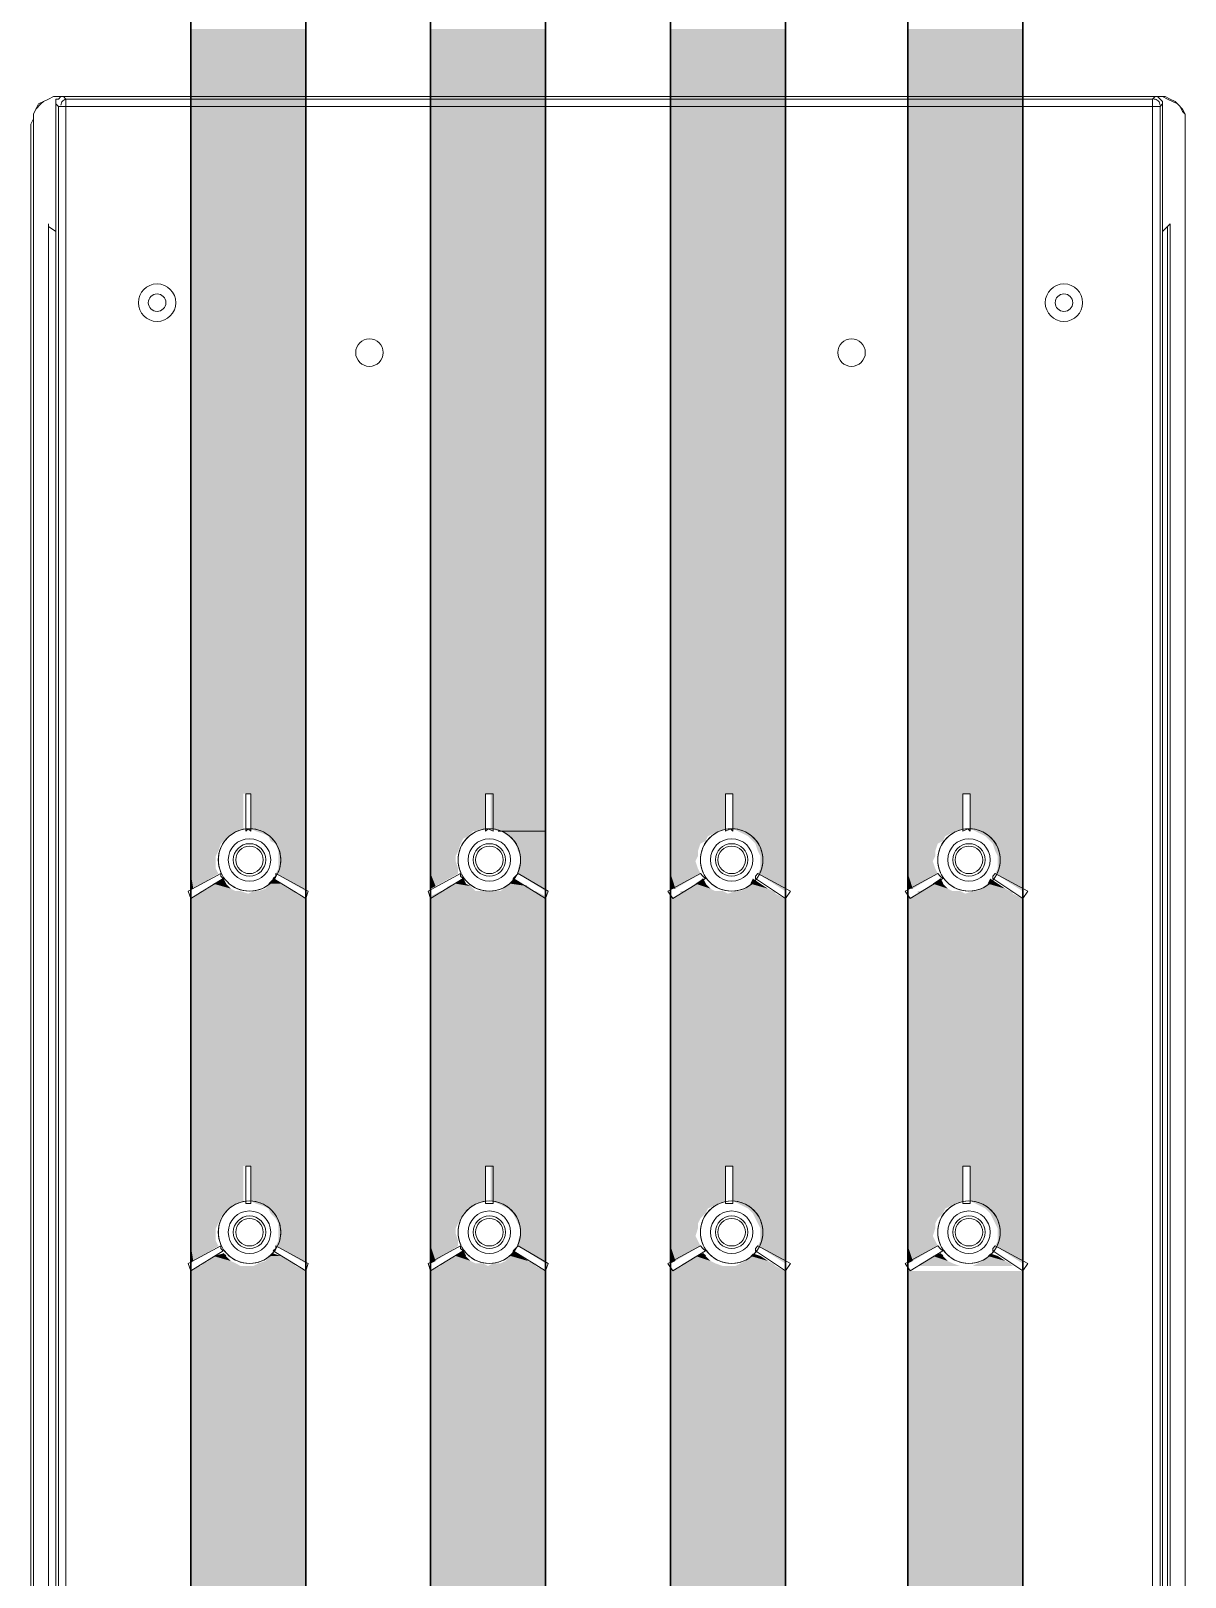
# Model space of a CAD drawing. Header units: millimetres. Extents: x -305 to 1353, y -289 to 1176.
# Drawn here: x 458.84 to 484.79, y 1052.62 to 1087.37 of the extents above; entities that cross this region are included whole.
import ezdxf

# ---------------------------------------------------------------- set-up
doc = ezdxf.new("R2010")
doc.units = ezdxf.units.MM
doc.header["$MEASUREMENT"] = 0
doc.layers.add('PDF_0', color=7, linetype='Continuous')

msp = doc.modelspace()

# ---------------------------------------------------------------- linework, layer by layer
at = {"layer": 'PDF_0', "lineweight": 25}
for points in [[(465.019, 1025.023), (465.019, 1130.767), (462.436, 1130.767), (462.436, 1025.023)], [(465.019, 1130.767), (465.019, 1025.023), (462.436, 1025.023), (462.436, 1130.767)], [(470.41, 1025.023), (470.41, 1130.767), (467.827, 1130.767), (467.827, 1025.023)], [(470.41, 1130.767), (470.41, 1025.023), (467.827, 1025.023), (467.827, 1130.767)], [(475.801, 1025.023), (475.801, 1130.767), (473.218, 1130.767), (473.218, 1025.023)], [(475.801, 1130.767), (475.801, 1025.023), (473.218, 1025.023), (473.218, 1130.767)], [(481.136, 1025.023), (481.136, 1130.767), (478.553, 1130.767), (478.553, 1025.023)], [(481.136, 1130.767), (481.136, 1025.023), (478.553, 1025.023), (478.553, 1130.767)]]:
    msp.add_lwpolyline(points, close=True, dxfattribs=at)
at = {"layer": 'PDF_0', "lineweight": 18}
for points in [[(484.169, 1085.897), (484.337, 1085.897), (484.449, 1085.841), (484.562, 1085.785), (484.618, 1085.729), (484.73, 1085.616), (484.786, 1085.504), (484.786, 1085.392), (484.786, 1085.279), (484.786, 1085.392), (484.786, 1085.504), (484.73, 1085.56), (484.674, 1085.672), (484.618, 1085.729), (484.506, 1085.785), (484.393, 1085.841), (484.281, 1085.897), (484.225, 1085.897), (459.46, 1085.897), (459.347, 1085.897), (459.235, 1085.841), (459.123, 1085.785), (459.01, 1085.729), (458.954, 1085.616), (458.898, 1085.504), (458.898, 1085.392), (458.842, 1085.279), (458.842, 1034.682)], [(459.46, 1085.897), (459.347, 1085.897), (459.235, 1085.841), (459.123, 1085.785), (459.066, 1085.729), (458.954, 1085.616), (458.898, 1085.504), (458.898, 1085.392), (458.842, 1085.279)], [(484.281, 1085.729), (484.281, 1085.785), (484.225, 1085.841), (484.169, 1085.897), (484.113, 1085.897), (459.572, 1085.897), (459.516, 1085.897), (459.46, 1085.841), (459.403, 1085.841), (459.403, 1085.785), (459.403, 1085.729)], [(459.572, 1085.897), (459.628, 1085.841), (484.056, 1085.841), (484.113, 1085.897)], [(459.403, 1082.864), (459.403, 1085.729), (459.46, 1085.672), (459.46, 1049.619), (459.403, 1049.619), (459.403, 1049.451), (459.46, 1049.395), (459.46, 1049.058), (459.46, 1049.002), (459.46, 1048.946), (459.46, 1048.889), (459.46, 1048.833), (459.46, 1045.801), (459.46, 1045.745), (459.46, 1045.688), (459.46, 1045.632), (459.46, 1045.576), (459.46, 1036.31), (459.628, 1036.31), (459.572, 1036.254), (459.572, 1036.198)], [(459.628, 1085.841), (459.628, 1085.672), (459.46, 1085.672)], [(484.056, 1049.619), (484.056, 1085.672), (459.628, 1085.672), (459.628, 1049.619)], [(484.225, 1085.672), (484.056, 1085.672), (484.056, 1085.841)], [(484.056, 1045.576), (484.056, 1036.31), (484.225, 1036.31), (484.225, 1045.576), (484.225, 1045.632), (484.225, 1045.688), (484.225, 1045.745), (484.225, 1045.801), (484.225, 1048.833), (484.225, 1048.889), (484.225, 1048.946), (484.225, 1049.002), (484.225, 1049.058), (484.225, 1049.395), (484.281, 1049.451), (484.281, 1049.619), (484.225, 1049.619), (484.225, 1085.672), (484.281, 1085.729), (484.281, 1082.864)], [(458.898, 1085.448), (458.898, 1034.738)], [(484.786, 1085.448), (484.786, 1034.738)], [(484.786, 1034.682), (484.786, 1085.279)], [(459.403, 1036.029), (459.403, 1082.864), (459.235, 1082.977), (459.235, 1036.029), (459.235, 1083.033), (459.235, 1082.977)], [(484.393, 1036.029), (484.393, 1082.977), (484.449, 1083.033), (484.449, 1036.029), (484.393, 1036.029), (484.393, 1035.861), (484.337, 1035.692), (484.225, 1035.524), (484.113, 1035.356), (484, 1035.243), (483.832, 1035.187), (483.663, 1035.131), (483.439, 1035.075), (483.495, 1035.075), (483.663, 1035.075), (483.832, 1035.131), (484, 1035.243), (484.169, 1035.356), (484.281, 1035.524), (484.337, 1035.692), (484.393, 1035.861), (484.449, 1036.029)], [(484.393, 1082.977), (484.281, 1082.864), (484.281, 1036.029)]]:
    msp.add_lwpolyline(points, dxfattribs=at)
for points in [[(463.671, 1069.387), (463.671, 1070.229), (463.784, 1070.229), (463.784, 1069.387), (463.727, 1069.443)], [(469.062, 1069.387), (469.062, 1070.229), (469.231, 1070.229), (469.231, 1069.387), (469.119, 1069.443)], [(474.454, 1069.387), (474.454, 1070.229), (474.622, 1070.229), (474.622, 1069.387), (474.566, 1069.443)], [(479.788, 1069.387), (479.788, 1070.229), (479.957, 1070.229), (479.957, 1069.387), (479.901, 1069.443)], [(463.166, 1068.32), (462.436, 1067.871), (462.38, 1068.039), (463.11, 1068.432), (463.11, 1068.376)], [(464.345, 1068.432), (465.075, 1068.039), (465.019, 1067.871), (464.289, 1068.32), (464.345, 1068.376)], [(468.557, 1068.32), (467.827, 1067.871), (467.771, 1068.039), (468.501, 1068.432), (468.501, 1068.376)], [(469.792, 1068.432), (470.466, 1068.039), (470.41, 1067.871), (469.68, 1068.32), (469.736, 1068.376)], [(474.004, 1068.32), (473.274, 1067.871), (473.162, 1068.039), (473.892, 1068.432), (473.948, 1068.376)], [(475.184, 1068.432), (475.914, 1068.039), (475.801, 1067.871), (475.127, 1068.32), (475.127, 1068.376)], [(479.339, 1068.32), (478.609, 1067.871), (478.497, 1068.039), (479.227, 1068.432), (479.283, 1068.376)], [(480.518, 1068.432), (481.248, 1068.039), (481.136, 1067.871), (480.462, 1068.32), (480.462, 1068.376)], [(463.671, 1061.019), (463.671, 1061.862), (463.784, 1061.862), (463.784, 1061.019), (463.727, 1061.019)], [(469.062, 1061.019), (469.062, 1061.862), (469.231, 1061.862), (469.231, 1061.019), (469.119, 1061.019)], [(474.454, 1061.019), (474.454, 1061.862), (474.622, 1061.862), (474.622, 1061.019), (474.566, 1061.019)], [(479.788, 1061.019), (479.788, 1061.862), (479.957, 1061.862), (479.957, 1061.019), (479.901, 1061.019)], [(463.166, 1059.952), (462.436, 1059.503), (462.38, 1059.672), (463.11, 1060.065), (463.11, 1060.009)], [(464.345, 1060.065), (465.075, 1059.672), (465.019, 1059.503), (464.289, 1059.952), (464.345, 1060.009)], [(468.557, 1059.952), (467.827, 1059.503), (467.771, 1059.672), (468.501, 1060.065), (468.501, 1060.009)], [(469.792, 1060.065), (470.466, 1059.672), (470.41, 1059.503), (469.68, 1059.952), (469.736, 1060.009)], [(474.004, 1059.952), (473.274, 1059.503), (473.162, 1059.672), (473.892, 1060.065), (473.948, 1060.009)], [(475.184, 1060.065), (475.914, 1059.672), (475.801, 1059.503), (475.127, 1059.952), (475.127, 1060.009)], [(479.339, 1059.952), (478.609, 1059.503), (478.497, 1059.672), (479.227, 1060.065), (479.283, 1060.009)], [(480.518, 1060.065), (481.248, 1059.672), (481.136, 1059.503), (480.462, 1059.952), (480.462, 1060.009)]]:
    msp.add_lwpolyline(points, close=True, dxfattribs=at)
at = {"layer": 'PDF_0', "color": 31, "lineweight": 0, "true_color": 0xfdcc66}
for points in [[(470.41, 1069.387), (469.343, 1069.387), (470.41, 1069.387)], [(463.222, 1068.207), (463.166, 1068.32), (463.222, 1068.207)], [(468.613, 1068.207), (468.557, 1068.32), (468.613, 1068.207)], [(474.004, 1068.207), (473.948, 1068.32), (474.004, 1068.207)], [(479.339, 1068.208), (479.283, 1068.32), (479.339, 1068.208)], [(465.019, 1067.871), (465.019, 1067.871), (465.019, 1067.871)], [(465.019, 1067.871), (465.019, 1067.871), (465.019, 1067.871)], [(475.801, 1067.871), (475.801, 1067.871), (475.801, 1067.871)], [(475.801, 1067.871), (475.801, 1067.871), (475.801, 1067.871)], [(481.136, 1067.871), (481.136, 1067.871), (481.136, 1067.871)], [(481.136, 1067.871), (481.136, 1067.871), (481.136, 1067.871)], [(463.222, 1059.84), (463.166, 1059.896), (463.222, 1059.84)], [(468.613, 1059.84), (468.557, 1059.952), (468.613, 1059.84)], [(474.004, 1059.84), (473.948, 1059.896), (474.004, 1059.84)], [(479.339, 1059.84), (479.283, 1059.896), (479.339, 1059.84)], [(465.019, 1059.503), (465.019, 1059.503), (465.019, 1059.503)], [(465.019, 1059.503), (465.019, 1059.503), (465.019, 1059.503)], [(470.41, 1059.503), (470.41, 1059.503), (470.41, 1059.503)], [(470.41, 1059.503), (470.41, 1059.503), (470.41, 1059.503)], [(475.801, 1059.503), (475.801, 1059.503), (475.801, 1059.503)], [(475.801, 1059.503), (475.801, 1059.503), (475.801, 1059.503)]]:
    msp.add_lwpolyline(points, dxfattribs=at)
for points in [[(465.019, 1068.039), (465.019, 1068.039), (465.019, 1068.039)], [(470.41, 1068.039), (470.41, 1068.039), (470.41, 1068.039)], [(470.41, 1067.927), (470.41, 1067.927), (470.41, 1067.927)], [(475.801, 1068.039), (475.801, 1068.039), (475.801, 1068.039)], [(481.136, 1068.039), (481.136, 1068.039), (481.136, 1068.039)], [(465.019, 1059.672), (465.019, 1059.672), (465.019, 1059.672)], [(470.41, 1059.672), (470.41, 1059.672), (470.41, 1059.672)], [(475.801, 1059.672), (475.801, 1059.672), (475.801, 1059.672)], [(481.136, 1059.672), (481.136, 1059.672), (481.136, 1059.672)]]:
    msp.add_lwpolyline(points, close=True, dxfattribs=at)
at = {"layer": 'PDF_0', "lineweight": 18}
for centre, radius in [((461.678, 1081.264), 0.421), ((461.678, 1081.264), 0.421), ((482.063, 1081.264), 0.421), ((482.063, 1081.264), 0.421), ((461.678, 1081.264), 0.197), ((461.678, 1081.264), 0.197), ((482.063, 1081.264), 0.197), ((482.063, 1081.264), 0.197), ((466.451, 1080.141), 0.309), ((477.289, 1080.141), 0.309), ((463.756, 1068.741), 0.702), ((463.756, 1068.741), 0.477), ((469.147, 1068.741), 0.702), ((469.147, 1068.741), 0.477), ((474.594, 1068.741), 0.702), ((474.594, 1068.741), 0.477), ((479.929, 1068.741), 0.702), ((479.929, 1068.741), 0.477), ((463.756, 1068.741), 0.365), ((463.756, 1068.741), 0.309), ((469.147, 1068.741), 0.365), ((469.147, 1068.741), 0.309), ((474.594, 1068.741), 0.365), ((474.594, 1068.741), 0.309), ((479.929, 1068.741), 0.365), ((479.929, 1068.741), 0.365), ((479.929, 1068.741), 0.309), ((479.929, 1068.741), 0.309), ((463.756, 1060.374), 0.702), ((463.756, 1060.374), 0.477), ((469.147, 1060.374), 0.702), ((469.147, 1060.374), 0.477), ((474.594, 1060.374), 0.702), ((474.594, 1060.374), 0.477), ((479.929, 1060.374), 0.702), ((479.929, 1060.374), 0.477), ((463.756, 1060.374), 0.365), ((463.756, 1060.374), 0.309), ((469.147, 1060.374), 0.365), ((469.147, 1060.374), 0.309), ((474.594, 1060.374), 0.365), ((474.594, 1060.374), 0.309), ((479.929, 1060.374), 0.365), ((479.929, 1060.374), 0.309)]:
    msp.add_circle(centre, radius, dxfattribs=at)
for centre, radius, start, end in [((459.656, 1085.7), 0.14, 89.9915, 180.0085), ((484.084, 1085.7), 0.14, 359.9915, 90.0085), ((463.756, 1068.741), 0.702, 96.1544, 203.8487), ((463.756, 1068.741), 0.702, 336.1489, 83.8401), ((469.147, 1068.741), 0.702, 96.1544, 203.8487), ((469.147, 1068.741), 0.702, 336.1489, 83.8401), ((474.594, 1068.741), 0.702, 96.1544, 203.8487), ((474.594, 1068.741), 0.702, 336.1489, 83.8401), ((479.929, 1068.741), 0.702, 96.1544, 203.8487), ((479.929, 1068.741), 0.702, 336.1489, 83.8401), ((463.756, 1068.741), 0.702, 216.1505, 323.8484), ((469.147, 1068.741), 0.702, 216.1505, 323.8484), ((474.594, 1068.741), 0.702, 216.1505, 323.8484), ((479.929, 1068.741), 0.702, 216.1505, 323.8484), ((463.756, 1060.373), 0.702, 96.1544, 203.8487), ((463.756, 1060.374), 0.702, 336.1489, 83.8401), ((469.147, 1060.373), 0.702, 96.1544, 203.8487), ((469.147, 1060.374), 0.702, 336.1489, 83.8401), ((474.594, 1060.373), 0.702, 96.1544, 203.8487), ((474.594, 1060.374), 0.702, 336.1489, 83.8401), ((479.929, 1060.374), 0.702, 96.1544, 203.8487), ((479.929, 1060.374), 0.702, 336.1489, 83.8401), ((463.756, 1060.374), 0.702, 216.1505, 323.8484), ((469.147, 1060.374), 0.702, 216.1505, 323.8484), ((474.594, 1060.374), 0.702, 216.1505, 323.8484), ((479.929, 1060.374), 0.702, 216.1505, 323.8484)]:
    msp.add_arc(centre, radius, start, end, dxfattribs=at)
at = {"layer": 'PDF_0', "color": 31, "true_color": 0xfdcc66, "transparency": 33554559}
for points in [[(465.019, 1087.413), (462.436, 1087.413), (465.019, 1085.897)], [(462.436, 1087.413), (465.019, 1085.897), (462.436, 1085.897)], [(470.41, 1087.413), (467.827, 1087.413), (470.41, 1085.897)], [(467.827, 1087.413), (470.41, 1085.897), (467.827, 1085.897)], [(475.801, 1087.413), (473.218, 1087.413), (475.801, 1085.897)], [(473.218, 1087.413), (475.801, 1085.897), (473.218, 1085.897)], [(481.136, 1087.413), (478.553, 1087.413), (481.136, 1085.897)], [(478.553, 1087.413), (481.136, 1085.897), (478.553, 1085.897)], [(465.019, 1085.897), (462.436, 1085.897), (465.019, 1085.841)], [(462.436, 1085.897), (465.019, 1085.841), (462.436, 1085.841)], [(470.41, 1085.897), (467.827, 1085.897), (470.41, 1085.841)], [(467.827, 1085.897), (470.41, 1085.841), (467.827, 1085.841)], [(475.801, 1085.897), (473.218, 1085.897), (475.801, 1085.841)], [(473.218, 1085.897), (475.801, 1085.841), (473.218, 1085.841)], [(481.136, 1085.897), (478.553, 1085.897), (481.136, 1085.841)], [(478.553, 1085.897), (481.136, 1085.841), (478.553, 1085.841)], [(465.019, 1085.841), (462.436, 1085.841), (465.019, 1085.672)], [(462.436, 1085.841), (465.019, 1085.672), (462.436, 1085.672)], [(465.019, 1085.672), (462.436, 1085.672), (465.019, 1070.229)], [(462.436, 1085.672), (465.019, 1070.229), (462.436, 1070.229)], [(470.41, 1085.841), (467.827, 1085.841), (470.41, 1085.672)], [(467.827, 1085.841), (470.41, 1085.672), (467.827, 1085.672)], [(470.41, 1085.672), (467.827, 1085.672), (470.41, 1070.229)], [(467.827, 1085.672), (470.41, 1070.229), (467.827, 1070.229)], [(475.801, 1085.841), (473.218, 1085.841), (475.801, 1085.672)], [(473.218, 1085.841), (475.801, 1085.672), (473.218, 1085.672)], [(475.801, 1085.672), (473.218, 1085.672), (475.801, 1070.229)], [(473.218, 1085.672), (475.801, 1070.229), (473.218, 1070.229)], [(481.136, 1085.841), (478.553, 1085.841), (481.136, 1085.672)], [(478.553, 1085.841), (481.136, 1085.672), (478.553, 1085.672)], [(481.136, 1085.672), (478.553, 1085.672), (481.136, 1070.229)], [(478.553, 1085.672), (481.136, 1070.229), (478.553, 1070.229)], [(463.615, 1070.229), (462.436, 1070.229), (463.615, 1069.443)], [(462.436, 1070.229), (463.615, 1069.443), (462.436, 1069.443)], [(465.019, 1070.229), (463.784, 1070.229), (465.019, 1069.443)], [(463.784, 1070.229), (465.019, 1069.443), (463.784, 1069.443)], [(469.062, 1070.229), (467.827, 1070.229), (469.062, 1069.443)], [(467.827, 1070.229), (469.062, 1069.443), (467.827, 1069.443)], [(470.41, 1070.229), (469.175, 1070.229), (470.41, 1069.443)], [(469.175, 1070.229), (470.41, 1069.443), (469.175, 1069.443)], [(474.454, 1070.229), (473.218, 1070.229), (474.454, 1069.443)], [(473.218, 1070.229), (474.454, 1069.443), (473.218, 1069.443)], [(475.801, 1070.229), (474.622, 1070.229), (475.801, 1069.443)], [(474.622, 1070.229), (475.801, 1069.443), (474.622, 1069.443)], [(479.788, 1070.229), (478.553, 1070.229), (479.788, 1069.443)], [(478.553, 1070.229), (479.788, 1069.443), (478.553, 1069.443)], [(481.136, 1070.229), (479.957, 1070.229), (481.136, 1069.443)], [(479.957, 1070.229), (481.136, 1069.443), (479.957, 1069.443)], [(463.615, 1069.443), (462.436, 1069.443), (463.503, 1069.387)], [(462.436, 1069.443), (463.503, 1069.387), (462.436, 1069.387)], [(463.503, 1069.387), (462.436, 1069.387), (463.391, 1069.331)], [(462.436, 1069.387), (463.391, 1069.331), (462.436, 1069.331)], [(463.391, 1069.331), (462.436, 1069.331), (463.278, 1069.274)], [(462.436, 1069.331), (463.278, 1069.274), (462.436, 1069.274)], [(463.278, 1069.274), (462.436, 1069.274), (463.166, 1069.162)], [(462.436, 1069.274), (463.166, 1069.162), (462.436, 1069.162)], [(465.019, 1069.443), (463.784, 1069.443), (465.019, 1069.387)], [(463.784, 1069.443), (465.019, 1069.387), (463.896, 1069.387)], [(465.019, 1069.387), (463.896, 1069.387), (465.019, 1069.331)], [(463.896, 1069.387), (465.019, 1069.331), (464.064, 1069.331)], [(465.019, 1069.331), (464.064, 1069.331), (465.019, 1069.274)], [(464.064, 1069.331), (465.019, 1069.274), (464.177, 1069.274)], [(465.019, 1069.274), (464.177, 1069.274), (465.019, 1069.162)], [(464.177, 1069.274), (465.019, 1069.162), (464.233, 1069.162)], [(469.062, 1069.443), (467.827, 1069.443), (468.894, 1069.387)], [(467.827, 1069.443), (468.894, 1069.387), (467.827, 1069.387)], [(468.782, 1069.387), (468.782, 1069.387), (467.827, 1069.387)], [(468.782, 1069.387), (467.827, 1069.387), (468.894, 1069.387)], [(468.782, 1069.387), (467.827, 1069.387), (468.669, 1069.274)], [(467.827, 1069.387), (468.669, 1069.274), (467.827, 1069.274)], [(468.669, 1069.274), (467.827, 1069.274), (468.557, 1069.218)], [(467.827, 1069.274), (468.557, 1069.218), (467.827, 1069.218)], [(468.557, 1069.218), (467.827, 1069.218), (468.501, 1069.106)], [(467.827, 1069.218), (468.501, 1069.106), (467.827, 1069.106)], [(470.41, 1069.443), (469.175, 1069.443), (470.41, 1069.387)], [(469.175, 1069.443), (470.41, 1069.387), (469.343, 1069.387)], [(469.343, 1069.387), (470.41, 1069.387), (469.456, 1069.387)], [(470.41, 1069.387), (469.456, 1069.387), (470.41, 1069.274)], [(469.456, 1069.387), (470.41, 1069.274), (469.568, 1069.274)], [(470.41, 1069.274), (469.568, 1069.274), (470.41, 1069.218)], [(469.568, 1069.274), (470.41, 1069.218), (469.68, 1069.218)], [(470.41, 1069.218), (469.68, 1069.218), (470.41, 1069.106)], [(469.68, 1069.218), (470.41, 1069.106), (469.736, 1069.106)], [(474.454, 1069.443), (473.218, 1069.443), (474.285, 1069.387)], [(473.218, 1069.443), (474.285, 1069.387), (473.218, 1069.387)], [(474.285, 1069.387), (473.218, 1069.387), (474.173, 1069.331)], [(473.218, 1069.387), (474.173, 1069.331), (473.218, 1069.331)], [(474.173, 1069.331), (473.218, 1069.331), (474.06, 1069.274)], [(473.218, 1069.331), (474.06, 1069.274), (473.218, 1069.274)], [(474.06, 1069.274), (473.218, 1069.274), (474.004, 1069.162)], [(473.218, 1069.274), (474.004, 1069.162), (473.218, 1069.162)], [(475.801, 1069.443), (474.622, 1069.443), (475.801, 1069.387)], [(474.622, 1069.443), (475.801, 1069.387), (474.734, 1069.387)], [(475.801, 1069.387), (474.734, 1069.387), (475.801, 1069.331)], [(474.734, 1069.387), (475.801, 1069.331), (474.847, 1069.331)], [(475.801, 1069.331), (474.847, 1069.331), (475.801, 1069.274)], [(474.847, 1069.331), (475.801, 1069.274), (474.959, 1069.274)], [(475.801, 1069.274), (474.959, 1069.274), (475.801, 1069.162)], [(474.959, 1069.274), (475.801, 1069.162), (475.071, 1069.162)], [(479.788, 1069.443), (478.553, 1069.443), (479.62, 1069.387)], [(478.553, 1069.443), (479.62, 1069.387), (478.553, 1069.387)], [(479.62, 1069.387), (478.553, 1069.387), (479.508, 1069.331)], [(478.553, 1069.387), (479.508, 1069.331), (478.553, 1069.331)], [(479.508, 1069.331), (478.553, 1069.331), (479.395, 1069.274)], [(478.553, 1069.331), (479.395, 1069.274), (478.553, 1069.274)], [(479.395, 1069.274), (478.553, 1069.274), (479.339, 1069.162)], [(478.553, 1069.274), (479.339, 1069.162), (478.553, 1069.162)], [(481.136, 1069.443), (479.957, 1069.443), (481.136, 1069.387)], [(479.957, 1069.443), (481.136, 1069.387), (480.069, 1069.387)], [(481.136, 1069.387), (480.069, 1069.387), (481.136, 1069.331)], [(480.069, 1069.387), (481.136, 1069.331), (480.181, 1069.331)], [(481.136, 1069.331), (480.181, 1069.331), (481.136, 1069.274)], [(480.181, 1069.331), (481.136, 1069.274), (480.294, 1069.274)], [(481.136, 1069.274), (480.294, 1069.274), (481.136, 1069.162)], [(480.294, 1069.274), (481.136, 1069.162), (480.406, 1069.162)], [(463.166, 1069.162), (462.436, 1069.162), (463.11, 1069.106)], [(462.436, 1069.162), (463.11, 1069.106), (462.436, 1069.106)], [(463.11, 1069.106), (462.436, 1069.106), (463.054, 1068.938)], [(462.436, 1069.106), (463.054, 1068.938), (462.436, 1068.938)], [(463.054, 1068.938), (462.436, 1068.938), (462.997, 1068.825)], [(462.436, 1068.938), (462.997, 1068.825), (462.436, 1068.825)], [(462.997, 1068.825), (462.436, 1068.825), (462.997, 1068.713)], [(462.436, 1068.825), (462.997, 1068.713), (462.436, 1068.713)], [(465.019, 1069.162), (464.233, 1069.162), (465.019, 1069.106)], [(464.233, 1069.162), (465.019, 1069.106), (464.345, 1069.106)], [(465.019, 1069.106), (464.345, 1069.106), (465.019, 1068.938)], [(464.345, 1069.106), (465.019, 1068.938), (464.401, 1068.938)], [(465.019, 1068.938), (464.401, 1068.938), (465.019, 1068.825)], [(464.401, 1068.938), (465.019, 1068.825), (464.401, 1068.825)], [(465.019, 1068.825), (464.401, 1068.825), (465.019, 1068.713)], [(464.401, 1068.825), (465.019, 1068.713), (464.401, 1068.713)], [(468.501, 1069.106), (467.827, 1069.106), (468.445, 1068.938)], [(467.827, 1069.106), (468.445, 1068.938), (467.827, 1068.938)], [(468.445, 1068.938), (467.827, 1068.938), (468.389, 1068.825)], [(467.827, 1068.938), (468.389, 1068.825), (467.827, 1068.825)], [(468.389, 1068.825), (467.827, 1068.825), (468.389, 1068.713)], [(467.827, 1068.825), (468.389, 1068.713), (467.827, 1068.713)], [(470.41, 1069.106), (469.736, 1069.106), (470.41, 1068.938)], [(469.736, 1069.106), (470.41, 1068.938), (469.792, 1068.938)], [(470.41, 1068.938), (469.792, 1068.938), (470.41, 1068.825)], [(469.792, 1068.938), (470.41, 1068.825), (469.849, 1068.825)], [(470.41, 1068.825), (469.849, 1068.825), (470.41, 1068.713)], [(469.849, 1068.825), (470.41, 1068.713), (469.849, 1068.713)], [(474.004, 1069.162), (473.218, 1069.162), (473.892, 1069.106)], [(473.218, 1069.162), (473.892, 1069.106), (473.218, 1069.106)], [(473.892, 1069.106), (473.218, 1069.106), (473.836, 1068.938)], [(473.218, 1069.106), (473.836, 1068.938), (473.218, 1068.938)], [(473.836, 1068.938), (473.218, 1068.938), (473.836, 1068.825)], [(473.218, 1068.938), (473.836, 1068.825), (473.218, 1068.825)], [(473.836, 1068.825), (473.218, 1068.825), (473.78, 1068.713)], [(473.218, 1068.825), (473.78, 1068.713), (473.218, 1068.713)], [(475.801, 1069.162), (475.071, 1069.162), (475.801, 1069.106)], [(475.071, 1069.162), (475.801, 1069.106), (475.127, 1069.106)], [(475.801, 1069.106), (475.127, 1069.106), (475.801, 1068.938)], [(475.127, 1069.106), (475.801, 1068.938), (475.184, 1068.938)], [(475.801, 1068.938), (475.184, 1068.938), (475.801, 1068.825)], [(475.184, 1068.938), (475.801, 1068.825), (475.24, 1068.825)], [(475.801, 1068.825), (475.24, 1068.825), (475.801, 1068.713)], [(475.24, 1068.825), (475.801, 1068.713), (475.24, 1068.713)], [(479.339, 1069.162), (478.553, 1069.162), (479.227, 1069.106)], [(478.553, 1069.162), (479.227, 1069.106), (478.553, 1069.106)], [(479.227, 1069.106), (478.553, 1069.106), (479.171, 1068.938)], [(478.553, 1069.106), (479.171, 1068.938), (478.553, 1068.938)], [(479.171, 1068.938), (478.553, 1068.938), (479.171, 1068.825)], [(478.553, 1068.938), (479.171, 1068.825), (478.553, 1068.825)], [(479.171, 1068.825), (478.553, 1068.825), (479.115, 1068.713)], [(478.553, 1068.825), (479.115, 1068.713), (478.553, 1068.713)], [(481.136, 1069.162), (480.406, 1069.162), (481.136, 1069.106)], [(480.406, 1069.162), (481.136, 1069.106), (480.462, 1069.106)], [(481.136, 1069.106), (480.462, 1069.106), (481.136, 1068.938)], [(480.462, 1069.106), (481.136, 1068.938), (480.518, 1068.938)], [(481.136, 1068.938), (480.518, 1068.938), (481.136, 1068.825)], [(480.518, 1068.938), (481.136, 1068.825), (480.575, 1068.825)], [(481.136, 1068.825), (480.575, 1068.825), (481.136, 1068.713)], [(480.575, 1068.825), (481.136, 1068.713), (480.575, 1068.713)], [(462.997, 1068.713), (462.436, 1068.713), (462.997, 1068.544)], [(462.436, 1068.713), (462.997, 1068.544), (462.436, 1068.544)], [(462.997, 1068.544), (462.436, 1068.544), (463.054, 1068.432)], [(462.436, 1068.544), (463.054, 1068.432), (462.436, 1068.432)], [(464.401, 1068.544), (465.019, 1068.432), (464.345, 1068.432)], [(465.019, 1068.713), (464.401, 1068.713), (465.019, 1068.544)], [(464.401, 1068.713), (465.019, 1068.544), (464.401, 1068.544)], [(465.019, 1068.544), (464.401, 1068.544), (465.019, 1068.432)], [(468.389, 1068.713), (467.827, 1068.713), (468.445, 1068.544)], [(467.827, 1068.713), (468.445, 1068.544), (467.827, 1068.544)], [(468.445, 1068.544), (467.827, 1068.544), (468.445, 1068.432)], [(467.827, 1068.544), (468.445, 1068.432), (467.827, 1068.432)], [(469.849, 1068.713), (470.41, 1068.544), (469.792, 1068.544)], [(470.41, 1068.544), (469.792, 1068.544), (470.41, 1068.432)], [(469.792, 1068.544), (470.41, 1068.432), (469.792, 1068.432)], [(470.41, 1068.713), (469.849, 1068.713), (470.41, 1068.544)], [(473.78, 1068.713), (473.218, 1068.713), (473.836, 1068.544)], [(473.218, 1068.713), (473.836, 1068.544), (473.218, 1068.544)], [(473.836, 1068.544), (473.218, 1068.544), (473.892, 1068.432)], [(473.218, 1068.544), (473.892, 1068.432), (473.218, 1068.432)], [(475.24, 1068.544), (475.801, 1068.432), (475.184, 1068.432)], [(475.801, 1068.713), (475.24, 1068.713), (475.801, 1068.544)], [(475.24, 1068.713), (475.801, 1068.544), (475.24, 1068.544)], [(475.801, 1068.544), (475.24, 1068.544), (475.801, 1068.432)], [(479.115, 1068.713), (478.553, 1068.713), (479.171, 1068.544)], [(478.553, 1068.713), (479.171, 1068.544), (478.553, 1068.544)], [(479.171, 1068.544), (478.553, 1068.544), (479.227, 1068.432)], [(478.553, 1068.544), (479.227, 1068.432), (478.553, 1068.432)], [(480.575, 1068.544), (481.136, 1068.432), (480.518, 1068.432)], [(481.136, 1068.713), (480.575, 1068.713), (481.136, 1068.544)], [(480.575, 1068.713), (481.136, 1068.544), (480.575, 1068.544)], [(481.136, 1068.544), (480.575, 1068.544), (481.136, 1068.432)], [(463.054, 1068.432), (462.436, 1068.432), (462.492, 1068.095)], [(462.436, 1068.432), (462.492, 1068.095), (462.436, 1068.095)], [(462.941, 1068.207), (463.334, 1068.095), (462.829, 1068.095)], [(463.166, 1068.32), (463.222, 1068.207), (462.941, 1068.207)], [(463.222, 1068.207), (462.941, 1068.207), (463.334, 1068.095)], [(464.177, 1068.207), (464.626, 1068.095), (464.121, 1068.095)], [(464.289, 1068.32), (464.458, 1068.207), (464.177, 1068.207)], [(464.458, 1068.207), (464.177, 1068.207), (464.626, 1068.095)], [(465.019, 1068.432), (464.345, 1068.432), (465.019, 1068.039)], [(464.345, 1068.432), (465.019, 1068.039), (465.019, 1068.039)], [(468.445, 1068.432), (467.827, 1068.432), (467.939, 1068.151)], [(467.827, 1068.432), (467.939, 1068.151), (467.827, 1068.151)], [(467.827, 1068.151), (467.939, 1068.151), (467.827, 1068.095)], [(468.22, 1068.151), (468.838, 1068.039), (468.108, 1068.039)], [(468.389, 1068.207), (468.725, 1068.151), (468.22, 1068.151)], [(468.725, 1068.151), (468.22, 1068.151), (468.838, 1068.039)], [(468.557, 1068.32), (468.613, 1068.207), (468.389, 1068.207)], [(468.613, 1068.207), (468.389, 1068.207), (468.725, 1068.151)], [(469.512, 1068.151), (470.129, 1068.039), (469.399, 1068.039)], [(469.624, 1068.207), (470.017, 1068.151), (469.512, 1068.151)], [(470.017, 1068.151), (469.512, 1068.151), (470.129, 1068.039)], [(469.68, 1068.32), (469.849, 1068.207), (469.624, 1068.207)], [(469.849, 1068.207), (469.624, 1068.207), (470.017, 1068.151)], [(470.41, 1068.432), (469.792, 1068.432), (470.41, 1068.039)], [(469.792, 1068.432), (470.41, 1068.039), (470.41, 1068.039)], [(473.892, 1068.432), (473.218, 1068.432), (473.33, 1068.095)], [(473.218, 1068.432), (473.33, 1068.095), (473.218, 1068.095)], [(473.78, 1068.207), (474.117, 1068.095), (473.611, 1068.095)], [(473.948, 1068.32), (474.004, 1068.207), (473.78, 1068.207)], [(474.004, 1068.207), (473.78, 1068.207), (474.117, 1068.095)], [(475.015, 1068.207), (475.408, 1068.095), (474.903, 1068.095)], [(475.071, 1068.32), (475.24, 1068.207), (475.015, 1068.207)], [(475.24, 1068.207), (475.015, 1068.207), (475.408, 1068.095)], [(475.801, 1068.432), (475.184, 1068.432), (475.801, 1068.039)], [(475.184, 1068.432), (475.801, 1068.039), (475.801, 1068.039)], [(479.227, 1068.432), (478.553, 1068.432), (478.665, 1068.095)], [(478.553, 1068.432), (478.665, 1068.095), (478.553, 1068.095)], [(479.115, 1068.208), (479.451, 1068.095), (478.946, 1068.095)], [(479.283, 1068.32), (479.339, 1068.208), (479.115, 1068.208)], [(479.339, 1068.208), (479.115, 1068.208), (479.451, 1068.095)], [(480.35, 1068.208), (480.743, 1068.095), (480.238, 1068.095)], [(480.406, 1068.32), (480.575, 1068.208), (480.35, 1068.208)], [(480.575, 1068.208), (480.35, 1068.208), (480.743, 1068.095)], [(481.136, 1068.432), (480.518, 1068.432), (481.136, 1068.039)], [(480.518, 1068.432), (481.136, 1068.039), (481.136, 1068.039)], [(462.436, 1068.095), (462.492, 1068.095), (462.492, 1068.095)], [(462.604, 1067.983), (465.019, 1067.871), (462.436, 1067.871)], [(462.436, 1067.871), (465.019, 1067.871), (465.019, 1067.871)], [(465.019, 1067.871), (465.019, 1067.871), (462.436, 1067.871)], [(465.019, 1067.871), (462.436, 1067.871), (465.019, 1061.862)], [(462.436, 1067.871), (465.019, 1061.862), (462.436, 1061.862)], [(462.661, 1068.039), (463.727, 1067.983), (462.604, 1067.983)], [(464.794, 1067.983), (462.604, 1067.983), (465.019, 1067.871)], [(462.717, 1068.039), (463.559, 1068.039), (462.661, 1068.039)], [(463.559, 1068.039), (462.661, 1068.039), (463.727, 1067.983)], [(462.829, 1068.095), (463.447, 1068.039), (462.717, 1068.039)], [(463.447, 1068.039), (462.717, 1068.039), (463.559, 1068.039)], [(463.334, 1068.095), (462.829, 1068.095), (463.447, 1068.039)], [(463.84, 1068.039), (464.794, 1067.983), (463.727, 1067.983)], [(463.952, 1068.039), (464.794, 1068.039), (463.84, 1068.039)], [(464.794, 1068.039), (463.84, 1068.039), (464.794, 1067.983)], [(464.121, 1068.095), (464.738, 1068.039), (463.952, 1068.039)], [(464.738, 1068.039), (463.952, 1068.039), (464.794, 1068.039)], [(464.626, 1068.095), (464.121, 1068.095), (464.738, 1068.039)], [(465.019, 1067.927), (465.019, 1067.871), (465.019, 1067.871)], [(468.052, 1068.039), (470.41, 1067.927), (467.827, 1067.927)], [(470.41, 1067.927), (467.827, 1067.927), (470.41, 1067.871)], [(467.827, 1067.927), (470.41, 1067.871), (467.827, 1067.871)], [(470.41, 1067.871), (467.827, 1067.871), (470.41, 1061.862)], [(467.827, 1067.871), (470.41, 1061.862), (467.827, 1061.862)], [(468.108, 1068.039), (469.006, 1068.039), (468.052, 1068.039)], [(469.119, 1068.039), (469.119, 1068.039), (468.052, 1068.039)], [(469.119, 1068.039), (468.052, 1068.039), (469.006, 1068.039)], [(470.186, 1068.039), (468.052, 1068.039), (470.41, 1067.927)], [(468.838, 1068.039), (468.108, 1068.039), (469.006, 1068.039)], [(470.186, 1068.039), (469.231, 1068.039), (469.119, 1068.039)], [(469.399, 1068.039), (470.186, 1068.039), (469.231, 1068.039)], [(469.231, 1068.039), (470.186, 1068.039), (470.186, 1068.039)], [(470.129, 1068.039), (469.399, 1068.039), (470.186, 1068.039)], [(470.41, 1067.927), (470.41, 1067.871), (470.41, 1067.871)], [(470.41, 1067.871), (470.41, 1067.871), (470.41, 1067.927)], [(473.218, 1068.095), (473.33, 1068.095), (473.33, 1068.095)], [(473.443, 1067.983), (475.801, 1067.871), (473.218, 1067.871)], [(473.218, 1067.871), (475.801, 1067.871), (475.801, 1067.871)], [(475.801, 1067.871), (475.801, 1067.871), (473.218, 1067.871)], [(475.801, 1067.871), (473.218, 1067.871), (475.801, 1061.862)], [(473.218, 1067.871), (475.801, 1061.862), (473.218, 1061.862)], [(473.499, 1068.039), (474.397, 1068.039), (473.443, 1068.039)], [(474.397, 1068.039), (473.443, 1068.039), (474.51, 1067.983)], [(473.443, 1068.039), (474.51, 1067.983), (473.443, 1067.983)], [(475.577, 1067.983), (473.443, 1067.983), (475.801, 1067.871)], [(473.611, 1068.095), (474.229, 1068.039), (473.499, 1068.039)], [(474.229, 1068.039), (473.499, 1068.039), (474.397, 1068.039)], [(474.117, 1068.095), (473.611, 1068.095), (474.229, 1068.039)], [(474.678, 1068.039), (475.577, 1067.983), (474.51, 1067.983)], [(474.79, 1068.039), (475.577, 1068.039), (474.678, 1068.039)], [(475.577, 1068.039), (474.678, 1068.039), (475.577, 1067.983)], [(474.903, 1068.095), (475.52, 1068.039), (474.79, 1068.039)], [(475.52, 1068.039), (474.79, 1068.039), (475.577, 1068.039)], [(475.408, 1068.095), (474.903, 1068.095), (475.52, 1068.039)], [(475.801, 1067.927), (475.801, 1067.871), (475.801, 1067.871)], [(478.553, 1068.095), (478.665, 1068.095), (478.665, 1068.095)], [(478.778, 1067.983), (481.136, 1067.871), (478.553, 1067.871)], [(478.553, 1067.871), (481.136, 1067.871), (481.136, 1067.871)], [(481.136, 1067.871), (481.136, 1067.871), (478.553, 1067.871)], [(481.136, 1067.871), (478.553, 1067.871), (481.136, 1061.862)], [(478.553, 1067.871), (481.136, 1061.862), (478.553, 1061.862)], [(478.834, 1068.039), (479.732, 1068.039), (478.778, 1068.039)], [(479.732, 1068.039), (478.778, 1068.039), (479.845, 1067.983)], [(478.778, 1068.039), (479.845, 1067.983), (478.778, 1067.983)], [(480.912, 1067.983), (478.778, 1067.983), (481.136, 1067.871)], [(478.946, 1068.095), (479.564, 1068.039), (478.834, 1068.039)], [(479.564, 1068.039), (478.834, 1068.039), (479.732, 1068.039)], [(479.451, 1068.095), (478.946, 1068.095), (479.564, 1068.039)], [(480.013, 1068.039), (480.912, 1067.983), (479.845, 1067.983)], [(480.125, 1068.039), (480.912, 1068.039), (480.013, 1068.039)], [(480.912, 1068.039), (480.013, 1068.039), (480.912, 1067.983)], [(480.238, 1068.095), (480.855, 1068.039), (480.125, 1068.039)], [(480.855, 1068.039), (480.125, 1068.039), (480.912, 1068.039)], [(480.743, 1068.095), (480.238, 1068.095), (480.855, 1068.039)], [(481.136, 1067.927), (481.136, 1067.871), (481.136, 1067.871)], [(463.615, 1061.862), (462.436, 1061.862), (463.615, 1061.076)], [(462.436, 1061.862), (463.615, 1061.076), (462.436, 1061.076)], [(465.019, 1061.862), (463.784, 1061.862), (465.019, 1061.076)], [(463.784, 1061.862), (465.019, 1061.076), (463.784, 1061.076)], [(469.062, 1061.862), (467.827, 1061.862), (469.062, 1061.076)], [(467.827, 1061.862), (469.062, 1061.076), (467.827, 1061.076)], [(470.41, 1061.862), (469.175, 1061.862), (470.41, 1061.076)], [(469.175, 1061.862), (470.41, 1061.076), (469.175, 1061.076)], [(474.454, 1061.862), (473.218, 1061.862), (474.454, 1061.076)], [(473.218, 1061.862), (474.454, 1061.076), (473.218, 1061.076)], [(475.801, 1061.862), (474.622, 1061.862), (475.801, 1061.076)], [(474.622, 1061.862), (475.801, 1061.076), (474.622, 1061.076)], [(479.788, 1061.862), (478.553, 1061.862), (479.788, 1061.076)], [(478.553, 1061.862), (479.788, 1061.076), (478.553, 1061.076)], [(481.136, 1061.862), (479.957, 1061.862), (481.136, 1061.076)], [(479.957, 1061.862), (481.136, 1061.076), (479.957, 1061.076)], [(463.615, 1061.076), (462.436, 1061.076), (463.503, 1061.019)], [(462.436, 1061.076), (463.503, 1061.019), (462.436, 1061.019)], [(463.503, 1061.019), (462.436, 1061.019), (463.391, 1060.963)], [(462.436, 1061.019), (463.391, 1060.963), (462.436, 1060.963)], [(463.391, 1060.963), (462.436, 1060.963), (463.278, 1060.907)], [(462.436, 1060.963), (463.278, 1060.907), (462.436, 1060.907)], [(463.278, 1060.907), (462.436, 1060.907), (463.166, 1060.795)], [(462.436, 1060.907), (463.166, 1060.795), (462.436, 1060.795)], [(465.019, 1061.076), (463.784, 1061.076), (465.019, 1061.019)], [(463.784, 1061.076), (465.019, 1061.019), (463.896, 1061.019)], [(465.019, 1061.019), (463.896, 1061.019), (465.019, 1060.963)], [(463.896, 1061.019), (465.019, 1060.963), (464.064, 1060.963)], [(465.019, 1060.963), (464.064, 1060.963), (465.019, 1060.907)], [(464.064, 1060.963), (465.019, 1060.907), (464.177, 1060.907)], [(465.019, 1060.907), (464.177, 1060.907), (465.019, 1060.795)], [(464.177, 1060.907), (465.019, 1060.795), (464.233, 1060.795)], [(469.062, 1061.076), (467.827, 1061.076), (468.894, 1061.019)], [(467.827, 1061.076), (468.894, 1061.019), (467.827, 1061.019)], [(468.894, 1061.019), (467.827, 1061.019), (468.782, 1060.963)], [(467.827, 1061.019), (468.782, 1060.963), (467.827, 1060.963)], [(468.782, 1060.963), (467.827, 1060.963), (468.669, 1060.907)], [(467.827, 1060.963), (468.669, 1060.907), (467.827, 1060.907)], [(468.669, 1060.907), (467.827, 1060.907), (468.557, 1060.795)], [(467.827, 1060.907), (468.557, 1060.795), (467.827, 1060.795)], [(470.41, 1061.076), (469.175, 1061.076), (470.41, 1061.019)], [(469.175, 1061.076), (470.41, 1061.019), (469.343, 1061.019)], [(470.41, 1061.019), (469.343, 1061.019), (470.41, 1060.963)], [(469.343, 1061.019), (470.41, 1060.963), (469.456, 1060.963)], [(470.41, 1060.963), (469.456, 1060.963), (470.41, 1060.907)], [(469.456, 1060.963), (470.41, 1060.907), (469.568, 1060.907)], [(470.41, 1060.907), (469.568, 1060.907), (470.41, 1060.795)], [(469.568, 1060.907), (470.41, 1060.795), (469.68, 1060.795)], [(474.454, 1061.076), (473.218, 1061.076), (474.285, 1061.019)], [(473.218, 1061.076), (474.285, 1061.019), (473.218, 1061.019)], [(474.285, 1061.019), (473.218, 1061.019), (474.173, 1060.963)], [(473.218, 1061.019), (474.173, 1060.963), (473.218, 1060.963)], [(474.173, 1060.963), (473.218, 1060.963), (474.06, 1060.907)], [(473.218, 1060.963), (474.06, 1060.907), (473.218, 1060.907)], [(474.06, 1060.907), (473.218, 1060.907), (474.004, 1060.795)], [(473.218, 1060.907), (474.004, 1060.795), (473.218, 1060.795)], [(475.801, 1061.076), (474.622, 1061.076), (475.801, 1061.019)], [(474.622, 1061.076), (475.801, 1061.019), (474.734, 1061.019)], [(475.801, 1061.019), (474.734, 1061.019), (475.801, 1060.963)], [(474.734, 1061.019), (475.801, 1060.963), (474.847, 1060.963)], [(475.801, 1060.963), (474.847, 1060.963), (475.801, 1060.907)], [(474.847, 1060.963), (475.801, 1060.907), (474.959, 1060.907)], [(475.801, 1060.907), (474.959, 1060.907), (475.801, 1060.795)], [(474.959, 1060.907), (475.801, 1060.795), (475.071, 1060.795)], [(479.788, 1061.076), (478.553, 1061.076), (479.62, 1061.019)], [(478.553, 1061.076), (479.62, 1061.019), (478.553, 1061.019)], [(479.62, 1061.019), (478.553, 1061.019), (479.508, 1060.963)], [(478.553, 1061.019), (479.508, 1060.963), (478.553, 1060.963)], [(479.508, 1060.963), (478.553, 1060.963), (479.395, 1060.907)], [(478.553, 1060.963), (479.395, 1060.907), (478.553, 1060.907)], [(479.395, 1060.907), (478.553, 1060.907), (479.339, 1060.795)], [(478.553, 1060.907), (479.339, 1060.795), (478.553, 1060.795)], [(481.136, 1061.076), (479.957, 1061.076), (481.136, 1061.019)], [(479.957, 1061.076), (481.136, 1061.019), (480.069, 1061.019)], [(481.136, 1061.019), (480.069, 1061.019), (481.136, 1060.963)], [(480.069, 1061.019), (481.136, 1060.963), (480.181, 1060.963)], [(481.136, 1060.963), (480.181, 1060.963), (481.136, 1060.907)], [(480.181, 1060.963), (481.136, 1060.907), (480.294, 1060.907)], [(481.136, 1060.907), (480.294, 1060.907), (481.136, 1060.795)], [(480.294, 1060.907), (481.136, 1060.795), (480.406, 1060.795)], [(463.166, 1060.795), (462.436, 1060.795), (463.11, 1060.682)], [(462.436, 1060.795), (463.11, 1060.682), (462.436, 1060.682)], [(463.11, 1060.682), (462.436, 1060.682), (463.054, 1060.57)], [(462.436, 1060.682), (463.054, 1060.57), (462.436, 1060.57)], [(463.054, 1060.57), (462.436, 1060.57), (462.997, 1060.458)], [(462.436, 1060.57), (462.997, 1060.458), (462.436, 1060.458)], [(465.019, 1060.795), (464.233, 1060.795), (465.019, 1060.682)], [(464.233, 1060.795), (465.019, 1060.682), (464.345, 1060.682)], [(465.019, 1060.682), (464.345, 1060.682), (465.019, 1060.57)], [(464.345, 1060.682), (465.019, 1060.57), (464.401, 1060.57)], [(465.019, 1060.57), (464.401, 1060.57), (465.019, 1060.458)], [(464.401, 1060.57), (465.019, 1060.458), (464.401, 1060.458)], [(468.557, 1060.795), (467.827, 1060.795), (468.501, 1060.682)], [(467.827, 1060.795), (468.501, 1060.682), (467.827, 1060.682)], [(468.501, 1060.682), (467.827, 1060.682), (468.445, 1060.57)], [(467.827, 1060.682), (468.445, 1060.57), (467.827, 1060.57)], [(468.445, 1060.57), (467.827, 1060.57), (468.389, 1060.458)], [(467.827, 1060.57), (468.389, 1060.458), (467.827, 1060.458)], [(470.41, 1060.795), (469.68, 1060.795), (470.41, 1060.682)], [(469.68, 1060.795), (470.41, 1060.682), (469.736, 1060.682)], [(470.41, 1060.682), (469.736, 1060.682), (470.41, 1060.57)], [(469.736, 1060.682), (470.41, 1060.57), (469.792, 1060.57)], [(470.41, 1060.57), (469.792, 1060.57), (470.41, 1060.458)], [(469.792, 1060.57), (470.41, 1060.458), (469.849, 1060.458)], [(474.004, 1060.795), (473.218, 1060.795), (473.892, 1060.682)], [(473.218, 1060.795), (473.892, 1060.682), (473.218, 1060.682)], [(473.892, 1060.682), (473.218, 1060.682), (473.836, 1060.57)], [(473.218, 1060.682), (473.836, 1060.57), (473.218, 1060.57)], [(473.836, 1060.57), (473.218, 1060.57), (473.836, 1060.458)], [(473.218, 1060.57), (473.836, 1060.458), (473.218, 1060.458)], [(475.801, 1060.795), (475.071, 1060.795), (475.801, 1060.682)], [(475.071, 1060.795), (475.801, 1060.682), (475.127, 1060.682)], [(475.801, 1060.682), (475.127, 1060.682), (475.801, 1060.57)], [(475.127, 1060.682), (475.801, 1060.57), (475.184, 1060.57)], [(475.801, 1060.57), (475.184, 1060.57), (475.801, 1060.458)], [(475.184, 1060.57), (475.801, 1060.458), (475.24, 1060.458)], [(479.339, 1060.795), (478.553, 1060.795), (479.227, 1060.682)], [(478.553, 1060.795), (479.227, 1060.682), (478.553, 1060.682)], [(479.227, 1060.682), (478.553, 1060.682), (479.171, 1060.57)], [(478.553, 1060.682), (479.171, 1060.57), (478.553, 1060.57)], [(479.171, 1060.57), (478.553, 1060.57), (479.171, 1060.458)], [(478.553, 1060.57), (479.171, 1060.458), (478.553, 1060.458)], [(481.136, 1060.795), (480.406, 1060.795), (481.136, 1060.682)], [(480.406, 1060.795), (481.136, 1060.682), (480.462, 1060.682)], [(481.136, 1060.682), (480.462, 1060.682), (481.136, 1060.57)], [(480.462, 1060.682), (481.136, 1060.57), (480.518, 1060.57)], [(481.136, 1060.57), (480.518, 1060.57), (481.136, 1060.458)], [(480.518, 1060.57), (481.136, 1060.458), (480.575, 1060.458)], [(462.997, 1060.458), (462.436, 1060.458), (462.997, 1060.289)], [(462.436, 1060.458), (462.997, 1060.289), (462.436, 1060.289)], [(462.997, 1060.289), (462.436, 1060.289), (462.997, 1060.177)], [(462.436, 1060.289), (462.997, 1060.177), (462.436, 1060.177)], [(462.997, 1060.177), (462.436, 1060.177), (463.054, 1060.065)], [(462.436, 1060.177), (463.054, 1060.065), (462.436, 1060.065)], [(464.401, 1060.177), (465.019, 1060.065), (464.345, 1060.065)], [(465.019, 1060.458), (464.401, 1060.458), (465.019, 1060.289)], [(464.401, 1060.458), (465.019, 1060.289), (464.401, 1060.289)], [(465.019, 1060.289), (464.401, 1060.289), (465.019, 1060.177)], [(464.401, 1060.289), (465.019, 1060.177), (464.401, 1060.177)], [(465.019, 1060.177), (464.401, 1060.177), (465.019, 1060.065)], [(468.389, 1060.458), (467.827, 1060.458), (468.389, 1060.345)], [(467.827, 1060.458), (468.389, 1060.345), (467.827, 1060.345)], [(468.389, 1060.345), (467.827, 1060.345), (468.445, 1060.177)], [(467.827, 1060.345), (468.445, 1060.177), (467.827, 1060.177)], [(468.445, 1060.177), (467.827, 1060.177), (468.445, 1060.065)], [(467.827, 1060.177), (468.445, 1060.065), (467.827, 1060.065)], [(469.849, 1060.345), (470.41, 1060.177), (469.792, 1060.177)], [(470.41, 1060.177), (469.792, 1060.177), (470.41, 1060.065)], [(469.792, 1060.177), (470.41, 1060.065), (469.792, 1060.065)], [(470.41, 1060.458), (469.849, 1060.458), (470.41, 1060.345)], [(469.849, 1060.458), (470.41, 1060.345), (469.849, 1060.345)], [(470.41, 1060.345), (469.849, 1060.345), (470.41, 1060.177)], [(473.836, 1060.458), (473.218, 1060.458), (473.78, 1060.289)], [(473.218, 1060.458), (473.78, 1060.289), (473.218, 1060.289)], [(473.78, 1060.289), (473.218, 1060.289), (473.836, 1060.177)], [(473.218, 1060.289), (473.836, 1060.177), (473.218, 1060.177)], [(473.836, 1060.177), (473.218, 1060.177), (473.892, 1060.065)], [(473.218, 1060.177), (473.892, 1060.065), (473.218, 1060.065)], [(475.24, 1060.177), (475.801, 1060.065), (475.184, 1060.065)], [(475.801, 1060.458), (475.24, 1060.458), (475.801, 1060.289)], [(475.24, 1060.458), (475.801, 1060.289), (475.24, 1060.289)], [(475.801, 1060.289), (475.24, 1060.289), (475.801, 1060.177)], [(475.24, 1060.289), (475.801, 1060.177), (475.24, 1060.177)], [(475.801, 1060.177), (475.24, 1060.177), (475.801, 1060.065)], [(479.171, 1060.458), (478.553, 1060.458), (479.115, 1060.289)], [(478.553, 1060.458), (479.115, 1060.289), (478.553, 1060.289)], [(479.115, 1060.289), (478.553, 1060.289), (479.171, 1060.177)], [(478.553, 1060.289), (479.171, 1060.177), (478.553, 1060.177)], [(479.171, 1060.177), (478.553, 1060.177), (479.227, 1060.065)], [(478.553, 1060.177), (479.227, 1060.065), (478.553, 1060.065)], [(480.575, 1060.177), (481.136, 1060.065), (480.518, 1060.065)], [(481.136, 1060.458), (480.575, 1060.458), (481.136, 1060.289)], [(480.575, 1060.458), (481.136, 1060.289), (480.575, 1060.289)], [(481.136, 1060.289), (480.575, 1060.289), (481.136, 1060.177)], [(480.575, 1060.289), (481.136, 1060.177), (480.575, 1060.177)], [(481.136, 1060.177), (480.575, 1060.177), (481.136, 1060.065)], [(463.054, 1060.065), (462.436, 1060.065), (462.492, 1059.728)], [(462.436, 1060.065), (462.492, 1059.728), (462.436, 1059.728)], [(462.941, 1059.84), (463.334, 1059.728), (462.829, 1059.728)], [(463.166, 1059.896), (463.222, 1059.84), (462.941, 1059.84)], [(463.222, 1059.84), (462.941, 1059.84), (463.334, 1059.728)], [(464.177, 1059.84), (464.626, 1059.728), (464.121, 1059.728)], [(464.289, 1059.896), (464.458, 1059.84), (464.177, 1059.84)], [(464.458, 1059.84), (464.177, 1059.84), (464.626, 1059.728)], [(465.019, 1060.065), (464.345, 1060.065), (465.019, 1059.672)], [(464.345, 1060.065), (465.019, 1059.672), (465.019, 1059.672)], [(468.445, 1060.065), (467.827, 1060.065), (467.939, 1059.728)], [(467.827, 1060.065), (467.939, 1059.728), (467.827, 1059.728)], [(468.389, 1059.84), (468.725, 1059.728), (468.22, 1059.728)], [(468.557, 1059.952), (468.613, 1059.84), (468.389, 1059.84)], [(468.613, 1059.84), (468.389, 1059.84), (468.725, 1059.728)], [(469.624, 1059.84), (470.017, 1059.728), (469.512, 1059.728)], [(469.68, 1059.952), (469.849, 1059.84), (469.624, 1059.84)], [(469.849, 1059.84), (469.624, 1059.84), (470.017, 1059.728)], [(470.41, 1060.065), (469.792, 1060.065), (470.41, 1059.672)], [(469.792, 1060.065), (470.41, 1059.672), (470.41, 1059.672)], [(473.892, 1060.065), (473.218, 1060.065), (473.33, 1059.728)], [(473.218, 1060.065), (473.33, 1059.728), (473.218, 1059.728)], [(473.78, 1059.84), (474.117, 1059.728), (473.611, 1059.728)], [(473.948, 1059.896), (474.004, 1059.84), (473.78, 1059.84)], [(474.004, 1059.84), (473.78, 1059.84), (474.117, 1059.728)], [(475.015, 1059.84), (475.408, 1059.728), (474.903, 1059.728)], [(475.071, 1059.896), (475.24, 1059.84), (475.015, 1059.84)], [(475.24, 1059.84), (475.015, 1059.84), (475.408, 1059.728)], [(475.801, 1060.065), (475.184, 1060.065), (475.801, 1059.672)], [(475.184, 1060.065), (475.801, 1059.672), (475.801, 1059.672)], [(479.227, 1060.065), (478.553, 1060.065), (478.665, 1059.728)], [(478.553, 1060.065), (478.665, 1059.728), (478.553, 1059.728)], [(479.115, 1059.84), (479.451, 1059.728), (478.946, 1059.728)], [(479.283, 1059.896), (479.339, 1059.84), (479.115, 1059.84)], [(479.339, 1059.84), (479.115, 1059.84), (479.451, 1059.728)], [(480.35, 1059.84), (480.743, 1059.728), (480.238, 1059.728)], [(480.406, 1059.896), (480.575, 1059.84), (480.35, 1059.84)], [(480.575, 1059.84), (480.35, 1059.84), (480.743, 1059.728)], [(481.136, 1060.065), (480.518, 1060.065), (481.136, 1059.672)], [(480.518, 1060.065), (481.136, 1059.672), (481.136, 1059.672)], [(462.436, 1059.728), (462.492, 1059.728), (462.436, 1059.672)], [(462.604, 1059.615), (465.019, 1059.503), (462.436, 1059.503)], [(462.436, 1059.503), (465.019, 1059.503), (465.019, 1059.503)], [(465.019, 1059.503), (465.019, 1059.503), (462.436, 1059.503)], [(465.019, 1059.503), (462.436, 1059.503), (465.019, 1028.561)], [(462.436, 1059.503), (465.019, 1028.561), (462.436, 1028.561)], [(462.661, 1059.615), (463.727, 1059.615), (462.604, 1059.615)], [(464.794, 1059.615), (462.604, 1059.615), (465.019, 1059.503)], [(462.717, 1059.672), (463.559, 1059.615), (462.661, 1059.615)], [(463.559, 1059.615), (462.661, 1059.615), (463.727, 1059.615)], [(462.829, 1059.728), (463.447, 1059.672), (462.717, 1059.672)], [(463.447, 1059.672), (462.717, 1059.672), (463.559, 1059.615)], [(463.334, 1059.728), (462.829, 1059.728), (463.447, 1059.672)], [(464.794, 1059.615), (463.84, 1059.615), (463.727, 1059.615)], [(463.952, 1059.672), (464.794, 1059.615), (463.84, 1059.615)], [(463.84, 1059.615), (464.794, 1059.615), (464.794, 1059.615)], [(464.121, 1059.728), (464.738, 1059.672), (463.952, 1059.672)], [(464.738, 1059.672), (463.952, 1059.672), (464.794, 1059.615)], [(464.626, 1059.728), (464.121, 1059.728), (464.738, 1059.672)], [(465.019, 1059.559), (465.019, 1059.503), (465.019, 1059.503)], [(467.827, 1059.728), (467.939, 1059.728), (467.827, 1059.672)], [(468.052, 1059.615), (470.41, 1059.503), (467.827, 1059.503)], [(467.827, 1059.503), (470.41, 1059.503), (470.41, 1059.503)], [(470.41, 1059.503), (470.41, 1059.503), (467.827, 1059.503)], [(470.41, 1059.503), (467.827, 1059.503), (470.41, 1028.617)], [(467.827, 1059.503), (470.41, 1028.617), (467.827, 1028.617)], [(468.108, 1059.672), (469.006, 1059.672), (468.052, 1059.672)], [(469.006, 1059.672), (468.052, 1059.672), (469.119, 1059.615)], [(468.052, 1059.672), (469.119, 1059.615), (468.052, 1059.615)], [(470.186, 1059.615), (468.052, 1059.615), (470.41, 1059.503)], [(468.22, 1059.728), (468.838, 1059.672), (468.108, 1059.672)], [(468.838, 1059.672), (468.108, 1059.672), (469.006, 1059.672)], [(468.725, 1059.728), (468.22, 1059.728), (468.838, 1059.672)], [(469.231, 1059.672), (470.186, 1059.615), (469.119, 1059.615)], [(469.399, 1059.672), (470.186, 1059.672), (469.231, 1059.672)], [(470.186, 1059.672), (469.231, 1059.672), (470.186, 1059.615)], [(469.512, 1059.728), (470.129, 1059.672), (469.399, 1059.672)], [(470.129, 1059.672), (469.399, 1059.672), (470.186, 1059.672)], [(470.017, 1059.728), (469.512, 1059.728), (470.129, 1059.672)], [(470.41, 1059.559), (470.41, 1059.503), (470.41, 1059.503)], [(473.218, 1059.728), (473.33, 1059.728), (473.218, 1059.672)], [(473.443, 1059.615), (475.801, 1059.503), (473.218, 1059.503)], [(473.218, 1059.503), (475.801, 1059.503), (475.801, 1059.503)], [(475.801, 1059.503), (475.801, 1059.503), (473.218, 1059.503)], [(475.801, 1059.503), (473.218, 1059.503), (475.801, 1028.561)], [(473.218, 1059.503), (475.801, 1028.561), (473.218, 1028.561)], [(473.499, 1059.672), (474.397, 1059.615), (473.443, 1059.615)], [(474.51, 1059.615), (474.51, 1059.615), (473.443, 1059.615)], [(474.51, 1059.615), (473.443, 1059.615), (474.397, 1059.615)], [(475.577, 1059.615), (473.443, 1059.615), (475.801, 1059.503)], [(473.611, 1059.728), (474.229, 1059.672), (473.499, 1059.672)], [(474.229, 1059.672), (473.499, 1059.672), (474.397, 1059.615)], [(474.117, 1059.728), (473.611, 1059.728), (474.229, 1059.672)], [(475.577, 1059.615), (474.678, 1059.615), (474.51, 1059.615)], [(474.79, 1059.672), (475.577, 1059.615), (474.678, 1059.615)], [(474.678, 1059.615), (475.577, 1059.615), (475.577, 1059.615)], [(474.903, 1059.728), (475.52, 1059.672), (474.79, 1059.672)], [(475.52, 1059.672), (474.79, 1059.672), (475.577, 1059.615)], [(475.408, 1059.728), (474.903, 1059.728), (475.52, 1059.672)], [(475.801, 1059.559), (475.801, 1059.503), (475.801, 1059.503)], [(478.553, 1059.728), (478.665, 1059.728), (478.553, 1059.672)], [(481.136, 1059.503), (478.553, 1059.503), (481.136, 1028.561)], [(478.553, 1059.503), (481.136, 1028.561), (478.553, 1028.561)], [(478.834, 1059.672), (479.732, 1059.615), (478.778, 1059.615)], [(478.946, 1059.728), (479.564, 1059.672), (478.834, 1059.672)], [(479.564, 1059.672), (478.834, 1059.672), (479.732, 1059.615)], [(479.451, 1059.728), (478.946, 1059.728), (479.564, 1059.672)], [(480.125, 1059.672), (480.912, 1059.615), (480.013, 1059.615)], [(480.238, 1059.728), (480.855, 1059.672), (480.125, 1059.672)], [(480.855, 1059.672), (480.125, 1059.672), (480.912, 1059.615)], [(480.743, 1059.728), (480.238, 1059.728), (480.855, 1059.672)]]:
    msp.add_solid(points, dxfattribs=at)

doc.saveas('drawing.dxf')
